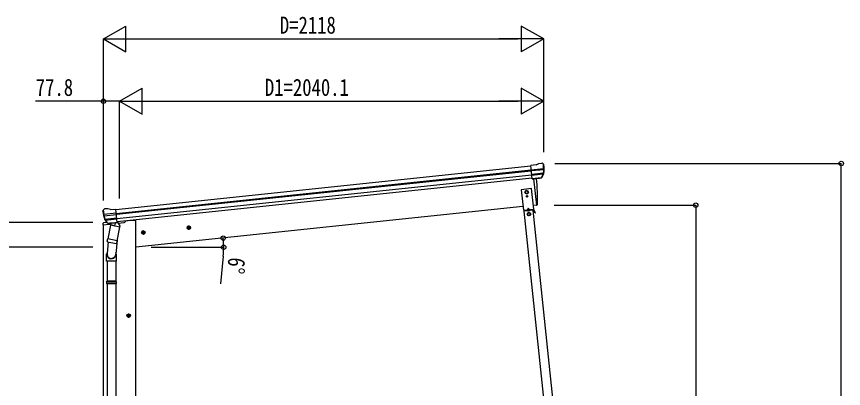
# Model space of a CAD drawing. Units: millimetres, scale not verified. Extents: x -10512 to 10512, y -7425 to 7425.
# Drawn here: x -8293 to -4315, y -1821 to -29 of the extents above; entities that cross this region are included whole.
import ezdxf
from ezdxf.enums import TextEntityAlignment as Align

# ---------------------------------------------------------------- set-up
doc = ezdxf.new("R2010")
doc.units = ezdxf.units.MM
doc.header["$LTSCALE"] = 30
for name, color, linetype in [('0-4_YKK_13', 4, 'Continuous'), ('0-5_YKK_A1', 4, 'Continuous'), ('0-6_YKK_D', 6, 'Continuous')]:
    doc.layers.add(name, color=color, linetype=linetype)
doc.styles.add('ＭＳ ゴシック', font='')
doc.styles.get('ＭＳ ゴシック').set_extended_font_data('MS Gothic')

msp = doc.modelspace()

# ---------------------------------------------------------------- linework, layer by layer
at = {"layer": '0-4_YKK_13'}
for p, q in [((-5792.85, -744.17), (-5819.37, -746.95)), ((-5812.59, -811.51), (-5819.37, -746.95)), ((-5766.53, -735.37), (-5766.54, -735.37)), ((-5762.87, -736.45), (-5762.87, -736.45)), ((-5762.87, -736.45), (-5758.55, -739.95)), ((-5758.55, -739.95), (-5757.69, -740.65)), ((-5756.3, -744.35), (-5756.61, -742.5)), ((-5817.22, -767.48), (-5757.48, -761.2)), ((-5757, -767.07), (-5816.6, -773.34)), ((-5757.83, -783.83), (-5814.87, -789.82)), ((-5759.22, -788.49), (-5814.4, -794.29)), ((-5767.78, -805.07), (-5758.33, -786.77)), ((-5766.73, -805.5), (-5756.61, -787.24)), ((-5769.24, -806.72), (-5812.61, -811.28)), ((-5812.59, -811.51), (-5802.64, -810.46)), ((-5805.71, -810.78), (-5792.32, -938.17)), ((-5802.64, -810.46), (-5802.37, -810.53)), ((-5802.37, -810.53), (-5777.04, -807.86)), ((-5777.04, -807.86), (-5776.79, -807.74)), ((-5776.79, -807.74), (-5769.09, -806.94)), ((-5838.25, -895.1), (-5839.07, -895.1)), ((-5835.79, -895.92), (-5834.97, -895.92)), ((-5831.11, -951.74), (-5835.09, -960.67)), ((-5831.11, -951.74), (-5825.37, -959.65)), ((-5792.32, -938.17), (-5790.26, -937.89)), ((-7877.7, -967.31), (-7877.78, -965.44)), ((-7876.41, -962.55), (-7877.11, -963.41)), ((-7872.91, -958.23), (-7876.41, -962.55)), ((-7813.3, -977.28), (-7873.04, -983.56)), ((-7872.91, -958.23), (-7872.91, -958.23)), ((-7872.29, -989.4), (-7812.69, -983.13)), ((-7869.55, -956.4), (-7869.55, -956.4)), ((-7841.98, -959.54), (-7815.46, -956.75)), ((-7808.67, -1021.3), (-7815.46, -956.75)), ((-5807.82, -962.83), (-5851.58, -967.43)), ((-5806.96, -959.72), (-5850.41, -964.29)), ((-5850.09, -967.27), (-5850.41, -964.29)), ((-5835.67, -965.76), (-5835.98, -962.77)), ((-5835.72, -965.26), (-5823.79, -964.01)), ((-5823.74, -964.5), (-5824.05, -961.52)), ((-5809.32, -962.99), (-5809.63, -960)), ((-5809.37, -962.49), (-5806.7, -962.21)), ((-5796, -974.6), (-5804.08, -961.16)), ((-5800.72, -971.61), (-5798.58, -970.32)), ((-7877.41, -1025.9), (-7878.3, -1032.74)), ((-7878.3, -1032.74), (-7844.57, -1029.19)), ((-7857.9, -1021.54), (-7874.74, -1023.31)), ((-7854.78, -1024.96), (-7868.48, -1009.2)), ((-7867.99, -1005.61), (-7810.95, -999.62)), ((-7853.84, -1024.32), (-7866.89, -1008.38)), ((-7865.66, -1009.88), (-7810.48, -1004.08)), ((-7841.34, -1034.24), (-7854.7, -1099.9)), ((-7844.48, -1025.07), (-7852.17, -1025.88)), ((-7852.07, -1025.64), (-7808.7, -1021.08)), ((-7851.32, -1025.88), (-7849.76, -1025.71)), ((-7849.76, -1025.71), (-7812.22, -1021.77)), ((-7847.97, -1026.18), (-7848.12, -1026.91)), ((-7847.5, -1028.04), (-7822.75, -1037.79)), ((-7844.2, -1025.13), (-7844.48, -1025.07)), ((-7818.87, -1022.47), (-7844.2, -1025.13)), ((-7796.46, -1043.37), (-7841.34, -1034.24)), ((-7839.17, -1031.32), (-7839.82, -1034.55)), ((-7818.36, -1022.8), (-7821.28, -1037.15)), ((-7818.62, -1022.35), (-7818.87, -1022.47)), ((-7808.67, -1021.3), (-7818.62, -1022.35)), ((-7812.22, -1021.77), (-7810.66, -1021.6)), ((-7808.84, -1019.72), (-7807.91, -1019.91)), ((-7807.91, -1019.91), (-7796.71, -1036.83)), ((-7804.55, -1024.98), (-7775.29, -1021.91)), ((-7770.43, -1014.36), (-7770.85, -1017.59)), ((-7809.82, -1109.03), (-7796.46, -1043.37)), ((-7796.71, -1036.83), (-7797.98, -1043.06)), ((-7857.18, -1112.14), (-7854.69, -1099.9)), ((-7856.96, -1113.54), (-7856.96, -1113.54)), ((-7809.82, -1109.03), (-7854.7, -1099.9)), ((-7809.38, -1106.89), (-7816.04, -1174.63)), ((-7809.83, -1109.03), (-7812.37, -1121.5)), ((-7852.29, -1115.18), (-7857.85, -1170.91)), ((-7855.63, -1114.5), (-7814.67, -1122.84)), ((-7860, -1208.07), (-7860, -1173.72)), ((-7814, -1173.41), (-7814, -1208.07)), ((-7814, -1208.07), (-7860, -1208.07)), ((-7858, -1208.07), (-7858, -1304.81)), ((-7816, -1208.07), (-7816, -1304.81)), ((-7860, -1306.81), (-7859, -1304.81)), ((-7814, -1306.81), (-7860, -1306.81)), ((-7815, -1304.81), (-7859, -1304.81)), ((-7814, -1306.81), (-7815, -1304.81)), ((-7814, -1306.81), (-7814, -1314.81)), ((-7814, -1314.81), (-7860, -1314.81)), ((-7815, -1316.81), (-7859, -1316.81)), ((-7858, -1316.81), (-7858, -2080.69)), ((-7816, -1316.81), (-7816, -2080.69)), ((-7814, -1314.81), (-7815, -1316.81))]:
    msp.add_line(p, q, dxfattribs=at)
for points in [[(-5792.85, -744.17), (-5781.25, -737.2), (-5781.25, -737.2)], [(-5780.02, -736.79), (-5780.02, -736.79), (-5766.54, -735.37)], [(-5839.07, -895.1), (-5839.07, -895.92), (-5838.25, -895.92)], [(-5836.61, -894.28), (-5836.61, -893.46), (-5837.43, -893.46), (-5837.43, -894.28)], [(-5837.43, -896.74), (-5837.43, -897.56), (-5836.61, -897.56), (-5836.61, -896.74)], [(-5834.97, -895.92), (-5834.97, -895.1), (-5835.79, -895.1)], [(-7856.06, -954.99), (-7856.07, -954.99), (-7869.55, -956.4)], [(-7841.98, -959.54), (-7854.78, -955.13), (-7854.78, -955.13)], [(-5796, -974.6), (-5798.14, -975.89), (-5806.22, -962.45)], [(-7860, -1306.81), (-7860, -1314.81), (-7859, -1316.81)]]:
    msp.add_lwpolyline(points, dxfattribs=at)
for points in [[(-5805.36, -957.54), (-5815.82, -858.09), (-5865.54, -863.32), (-5855.09, -962.77)], [(-5839.24, -868.12), (-5845.68, -871.99), (-5845.54, -879.49), (-5838.98, -883.13), (-5832.55, -879.26), (-5832.68, -871.76)], [(-5828.16, -973.54), (-5834.6, -977.4), (-5834.46, -984.91), (-5827.9, -988.55), (-5821.47, -984.68), (-5821.6, -977.18)]]:
    msp.add_lwpolyline(points, close=True, dxfattribs=at)
for centre, radius in [((-5839.11, -875.62), 8.5), ((-5839.11, -875.62), 7.7), ((-5839.11, -875.62), 6.5), ((-5839.11, -875.62), 6.5), ((-5837.02, -895.51), 3.75), ((-5828.03, -981.04), 8.5), ((-5828.03, -981.04), 7.7), ((-5828.03, -981.04), 6.5)]:
    msp.add_circle(centre, radius, dxfattribs=at)
for centre, radius, start, end in [((-5779.71, -739.77), 3, 96.02369, 120.97631), ((-5766.01, -740.34), 5, 51.04426, 95.95574), ((-5949.86, -766), 192.44, 1.4271, 6.57578), ((-5957.19, -765.46), 202, 354.13916, 6), ((-5761, -785.39), 3, 332.69111, 354.20009), ((-5957.19, -765.46), 200.2, 354.20009, 359.53883), ((-5712.21, -759.09), 45.32, 182.67122, 185.64518), ((-5756.81, -768.41), 1.35, 95.1605, 97.91927), ((-5754.2, -766.85), 2.74, 179.02151, 184.43412), ((-5759.23, -785.78), 3, 331, 354.13916), ((-6686.92, -897.96), 900, 357.63919, 5.64986), ((-5769.35, -804.04), 2.99, 285.2717, 331.00739), ((-5838.25, -894.28), 0.82, 270, 0), ((-5838.25, -896.74), 0.82, 0, 90), ((-5835.79, -894.28), 0.82, 180, 270), ((-5835.79, -896.74), 0.82, 90, 180), ((-5790.68, -934.91), 3, 278, 357.63919), ((-7676.8, -946.2), 202, 186, 197.86084), ((-7683.87, -948.25), 192.44, 185.42422, 190.5729), ((-7917.76, -990.91), 45.32, 6.35482, 9.32878), ((-7869.03, -961.38), 5, 96.04426, 140.95574), ((-7875.07, -989.77), 2.74, 7.56588, 12.97849), ((-7872.19, -990.75), 1.35, 94.08073, 96.8395), ((-7676.8, -946.2), 200.2, 192.46117, 197.79991), ((-7855.75, -957.97), 3, 71.02369, 95.97631), ((-5806.65, -962.71), 3, 31, 96), ((-5806.65, -962.71), 0.5, 31, 96), ((-7874.43, -1026.3), 3, 96, 172.5), ((-7866.21, -1007.23), 3, 197.86084, 221), ((-7864.56, -1006.48), 3, 197.79991, 219.30889), ((-7852.52, -1022.99), 2.99, 220.99261, 266.7283), ((-7851.38, -1025.38), 0.5, 240.73754, 276), ((-7848.46, -1026.08), 0.5, 348.5, 96), ((-7847.14, -1027.11), 1, 168.5, 248.5), ((-7817.78, -1022.96), 0.604, 93.09842, 164.70595), ((-7810.71, -1021.11), 0.5, 276, 311.26246), ((-7775.81, -1016.94), 5, 276, 352.5), ((-7822.27, -1036.87), 1.03, 242.53897, 344.46569), ((-7855.28, -1112.57), 1.95, 167.54017, 209.97766), ((-7855.23, -1112.54), 2, 209.90962, 258.5), ((-7814.27, -1120.88), 2, 258.5, 341.96843), ((-7830, -1173.72), 30, 177.45142, 180)]:
    msp.add_arc(centre, radius, start, end, dxfattribs=at)
for centre, major_axis, ratio, start_param, end_param in [((-5758.56, -743.95), (-0.87, 5.91), 0.020485, 0.671432, 1.5691306), ((-5763.96, -739.43), (5.88, -1.31), 0.24881, 0.460585, 0.4641038), ((-5759.58, -742.98), (-2.34, 1.9), 0.995767, 3.9859716, 4.712389), ((-5954.89, -787.41), (-20.92, 199.05), 0.994373, 4.7113789, 4.7277536), ((-5769.55, -803.74), (-0.11, 3), 0.642905, 3.2459383, 4.203928), ((-5769.41, -803.95), (1.66, -2.51), 0.997631, 5.8041905, 5.8929484), ((-5769.49, -803.84), (3.53, -2.11), 0.650902, 5.2561448, 5.3289554), ((-5767.12, -803.49), (1.08, 3.13), 0.040856, 2.1135035, 2.1416249), ((-7874.77, -965.3), (1.9, 2.34), 0.995767, 1.5707963, 2.2972137), ((-7871.23, -960.92), (-5.48, -2.51), 0.24881, 5.8190815, 5.8226003), ((-7875.57, -966.46), (-0.38, 5.97), 0.020485, 4.7140547, 5.6117533), ((-7674.5, -968.15), (-20.92, 199.05), 0.994373, 1.5554317, 1.5718064), ((-7854.82, -1022.91), (-1.71, 2.84), 0.040856, 4.1415604, 4.1696818), ((-7852.39, -1022.66), (-0.51, 2.96), 0.642905, 2.0792573, 3.037247), ((-7852.43, -1022.76), (-3.02, -2.79), 0.650902, 0.9542299, 1.0270405), ((-7852.48, -1022.89), (-1.1, -2.8), 0.997631, 0.3902369, 0.4789948), ((-7837, -1173.41), (23, 0), 0.996195, 2.621936, 6.6074797), ((-7837, -1173.41), (21, 0), 0.996195, 3.0215498, 6.2247991)]:
    msp.add_ellipse(centre, major_axis=major_axis, ratio=ratio, start_param=start_param, end_param=end_param, dxfattribs=at)
at = {"layer": '0-5_YKK_A1'}
for p, q in [((-7815.25, -958.74), (-5819.16, -748.94)), ((-7813.26, -977.64), (-5817.18, -767.84)), ((-7812.83, -981.81), (-5816.74, -772.02)), ((-7810.74, -1001.67), (-5814.65, -791.88)), ((-5812.89, -808.61), (-7808.98, -1018.41)), ((-5805.71, -810.78), (-5792.32, -938.17)), ((-5856.96, -944.97), (-7719.66, -1140.75)), ((-5792.32, -938.17), (-5807.23, -939.74)), ((-5684.34, -2558.67), (-5851.58, -967.43)), ((-5640.58, -2554.07), (-5807.82, -962.83)), ((-7875.16, -3690.69), (-7875.16, -1032.41)), ((-7673.5, -1068.52), (-7693.39, -1070.62)), ((-7684.23, -1062.11), (-7690.3, -1066.52)), ((-7690.3, -1066.52), (-7689.51, -1073.98)), ((-7689.51, -1073.98), (-7682.66, -1077.03)), ((-7682.4, -1079.51), (-7684.49, -1059.62)), ((-7677.37, -1065.16), (-7684.23, -1062.11)), ((-7454.7, -1045.53), (-7474.59, -1047.62)), ((-7465.43, -1039.11), (-7471.5, -1043.52)), ((-7471.5, -1043.52), (-7470.72, -1050.99)), ((-7470.72, -1050.99), (-7463.86, -1054.04)), ((-7463.6, -1056.52), (-7465.69, -1036.63)), ((-7458.57, -1042.16), (-7465.43, -1039.11)), ((-7743.66, -1470.3), (-7763.66, -1470.3)), ((-7753.66, -1462.79), (-7760.16, -1466.54)), ((-7760.16, -1466.54), (-7760.16, -1474.05)), ((-7753.66, -1480.3), (-7753.66, -1460.3)), ((-7747.16, -1466.54), (-7753.66, -1462.79)), ((-7760.16, -1474.05), (-7753.66, -1477.8))]:
    msp.add_line(p, q, dxfattribs=at)
for points in [[(-7719.66, -3690.69), (-7719.66, -1011.75), (-7739.66, -1011.75), (-7770.51, -1014.99)], [(-7682.66, -1077.03), (-7676.59, -1072.62), (-7677.37, -1065.16)], [(-7463.86, -1054.04), (-7457.79, -1049.63), (-7458.57, -1042.16)], [(-7753.66, -1477.8), (-7747.16, -1474.05), (-7747.16, -1466.54)]]:
    msp.add_lwpolyline(points, dxfattribs=at)
for centre, radius in [((-7683.44, -1069.57), 8.5), ((-7683.44, -1069.57), 7.7), ((-7683.44, -1069.57), 6.5), ((-7464.65, -1046.57), 8.5), ((-7464.65, -1046.57), 7.7), ((-7464.65, -1046.57), 6.5), ((-7753.66, -1470.3), 8.5), ((-7753.66, -1470.3), 7.7), ((-7753.66, -1470.3), 6.5)]:
    msp.add_circle(centre, radius, dxfattribs=at)
at = {"layer": '0-6_YKK_D'}
for p, q in [((-7875.66, -137.35), (-7767.4, -74.85)), ((-7767.4, -199.85), (-7767.4, -74.85)), ((-5757.27, -137.35), (-5865.53, -74.85)), ((-5865.53, -74.85), (-5865.53, -199.85)), ((-7875.66, -904.76), (-7875.66, -136.35)), ((-7875.66, -137.35), (-7767.4, -199.85)), ((-7875.66, -137.35), (-7659.15, -137.35)), ((-7750.66, -137.35), (-5882.27, -137.35)), ((-5757.27, -137.35), (-5973.78, -137.35)), ((-5757.27, -137.35), (-5865.53, -199.85)), ((-5757.27, -682.03), (-5757.27, -136.35)), ((-7797.41, -437.35), (-7689.15, -374.85)), ((-7689.15, -499.85), (-7689.15, -374.85)), ((-5757.27, -437.35), (-5865.53, -374.85)), ((-5865.53, -374.85), (-5865.53, -499.85)), ((-7875.16, -914.77), (-7875.16, -436.35)), ((-7797.41, -906.6), (-7797.41, -436.35)), ((-7797.41, -905.6), (-7797.41, -436.35)), ((-7797.41, -437.35), (-7689.15, -499.85)), ((-7797.41, -437.35), (-7580.9, -437.35)), ((-7672.41, -437.35), (-5882.27, -437.35)), ((-5757.27, -437.35), (-5973.78, -437.35)), ((-5757.27, -437.35), (-5865.53, -499.85)), ((-5757.27, -681.03), (-5757.27, -436.35)), ((-5703.16, -737.35), (-4324.64, -737.35)), ((-4325.64, -3140.75), (-4325.64, -737.35)), ((-5706.44, -938.17), (-5024.64, -938.17)), ((-5025.64, -938.17), (-5025.64, -3140.75)), ((-7925.66, -1021.26), (-9109.1, -1021.26)), ((-7925.66, -1140.75), (-8409.1, -1140.75)), ((-7645.29, -1140.75), (-7295.74, -1140.75)), ((-7298.88, -1183.19), (-7312.33, -1316.51))]:
    msp.add_line(p, q, dxfattribs=at)
msp.add_lwpolyline([(-7797.41, -437.35), (-7875.16, -437.35), (-8201.66, -437.35)], dxfattribs=at)
for centre in [(-7875.16, -437.35), (-4325.64, -737.35), (-5025.64, -938.17), (-7299.06, -1096.54), (-7296.74, -1140.75)]:
    msp.add_circle(centre, 10.62, dxfattribs=at)
for start, end in [(0, 6), (354.23974, 0)]:
    msp.add_arc((-7719.66, -1140.75), 422.91, start, end, dxfattribs=at)

# ---------------------------------------------------------------- texts
at = {"layer": '0-6_YKK_D', "style": 'ＭＳ ゴシック', "width": 0.8}
for s, p in [('D=2118', (-7026.47, -136.35)), ('77.8', (-8200.66, -436.35)), ('D1=2040.1', (-7098.34, -436.35))]:
    msp.add_text(s, height=82.48, dxfattribs=at).set_placement(p, align=Align.BOTTOM_LEFT)
msp.add_text('6°', height=82.48, rotation=264.24, dxfattribs=at).set_placement((-7297.98, -1184.29), align=Align.BOTTOM_LEFT)

doc.saveas('drawing.dxf')
